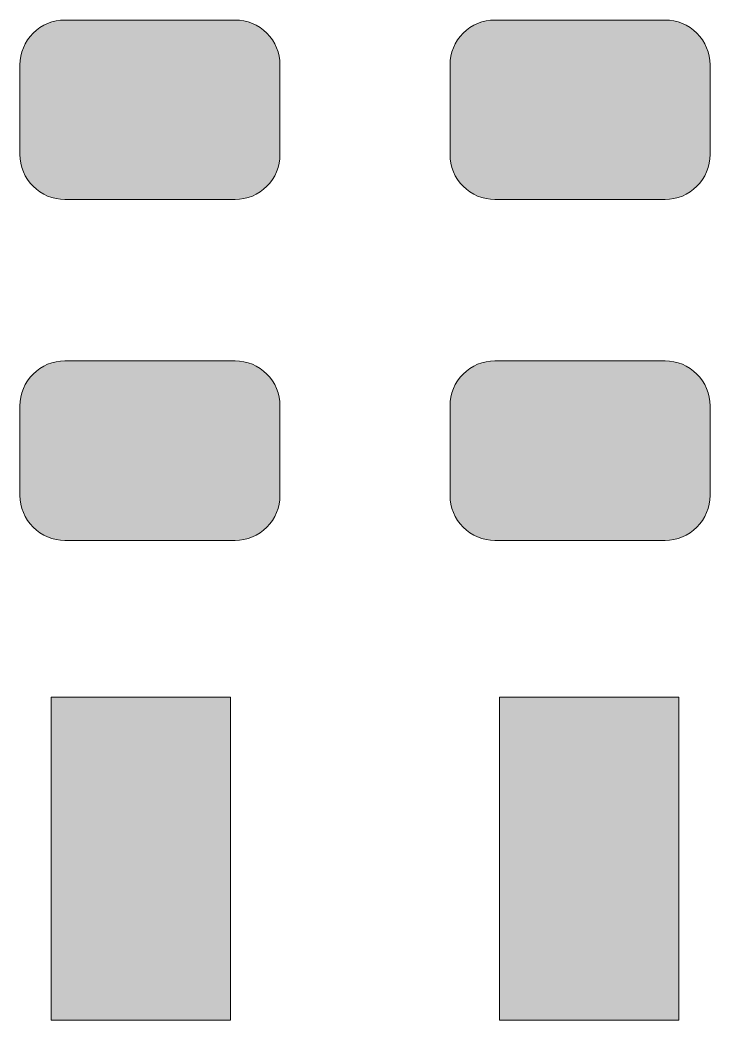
# Model space of a CAD drawing. Header units: millimetres. Extents: x -16.3 to 39.6, y -103.9 to -60.4.
# Drawn here: x 13.27 to 17.12, y -80.17 to -74.6 of the extents above; entities that cross this region are included whole.
import ezdxf

# ---------------------------------------------------------------- set-up
doc = ezdxf.new("R2010")
doc.units = ezdxf.units.MM
doc.header["$MEASUREMENT"] = 0
doc.layers.add('Camada 1', color=7, linetype='Continuous')

msp = doc.modelspace()

# ---------------------------------------------------------------- hatches: boundary and pattern name
at = {"layer": 'Camada 1', "true_color": 0x840000}
h = msp.add_hatch(color=16, dxfattribs=at)
edge = h.paths.add_edge_path()
edge.add_spline(control_points=[(14.4974, -74.6002), (14.4974, -74.6002), (14.5216, -74.6038), (14.5216, -74.6038), (14.5216, -74.6038), (14.5454, -74.6098), (14.5454, -74.6098), (14.5454, -74.6098), (14.5686, -74.618), (14.5686, -74.618), (14.5686, -74.618), (14.5907, -74.6285), (14.5907, -74.6285), (14.5907, -74.6285), (14.6117, -74.6412), (14.6117, -74.6412), (14.6117, -74.6412), (14.6313, -74.6558), (14.6313, -74.6558), (14.6313, -74.6558), (14.6496, -74.6723), (14.6496, -74.6723), (14.6496, -74.6723), (14.6661, -74.6904), (14.6661, -74.6904), (14.6661, -74.6904), (14.6806, -74.7101), (14.6806, -74.7101), (14.6806, -74.7101), (14.6933, -74.7312), (14.6933, -74.7312), (14.6933, -74.7312), (14.7037, -74.7534), (14.7037, -74.7534), (14.7037, -74.7534), (14.7121, -74.7764), (14.7121, -74.7764), (14.7121, -74.7764), (14.7179, -74.8002), (14.7179, -74.8002), (14.7179, -74.8002), (14.7217, -74.8245), (14.7217, -74.8245), (14.7217, -74.8245), (14.7227, -74.849), (14.7227, -74.849), (14.7227, -74.849), (14.7227, -75.349), (14.7227, -75.349), (14.7227, -75.349), (14.7217, -75.3735), (14.7217, -75.3735), (14.7217, -75.3735), (14.7179, -75.3978), (14.7179, -75.3978), (14.7179, -75.3978), (14.7121, -75.4216), (14.7121, -75.4216), (14.7121, -75.4216), (14.7037, -75.4447), (14.7037, -75.4447), (14.7037, -75.4447), (14.6933, -75.4669), (14.6933, -75.4669), (14.6933, -75.4669), (14.6806, -75.4879), (14.6806, -75.4879), (14.6806, -75.4879), (14.6661, -75.5076), (14.6661, -75.5076), (14.6661, -75.5076), (14.6496, -75.5258), (14.6496, -75.5258), (14.6496, -75.5258), (14.6313, -75.5423), (14.6313, -75.5423), (14.6313, -75.5423), (14.6117, -75.5569), (14.6117, -75.5569), (14.6117, -75.5569), (14.5907, -75.5695), (14.5907, -75.5695), (14.5907, -75.5695), (14.5686, -75.58), (14.5686, -75.58), (14.5686, -75.58), (14.5454, -75.5883), (14.5454, -75.5883), (14.5454, -75.5883), (14.5216, -75.5942), (14.5216, -75.5942), (14.5216, -75.5942), (14.4974, -75.5978), (14.4974, -75.5978), (14.4974, -75.5978), (14.4728, -75.599), (14.4728, -75.599), (14.4728, -75.599), (13.5228, -75.599), (13.5228, -75.599), (13.5228, -75.599), (13.4982, -75.5978), (13.4982, -75.5978), (13.4982, -75.5978), (13.4741, -75.5942), (13.4741, -75.5942), (13.4741, -75.5942), (13.4502, -75.5883), (13.4502, -75.5883), (13.4502, -75.5883), (13.4271, -75.58), (13.4271, -75.58), (13.4271, -75.58), (13.405, -75.5695), (13.405, -75.5695), (13.405, -75.5695), (13.3839, -75.5569), (13.3839, -75.5569), (13.3839, -75.5569), (13.3643, -75.5423), (13.3643, -75.5423), (13.3643, -75.5423), (13.3461, -75.5258), (13.3461, -75.5258), (13.3461, -75.5258), (13.3295, -75.5076), (13.3295, -75.5076), (13.3295, -75.5076), (13.3151, -75.4879), (13.3151, -75.4879), (13.3151, -75.4879), (13.3024, -75.4669), (13.3024, -75.4669), (13.3024, -75.4669), (13.292, -75.4447), (13.292, -75.4447), (13.292, -75.4447), (13.2836, -75.4216), (13.2836, -75.4216), (13.2836, -75.4216), (13.2777, -75.3978), (13.2777, -75.3978), (13.2777, -75.3978), (13.2739, -75.3735), (13.2739, -75.3735), (13.2739, -75.3735), (13.2729, -75.349), (13.2729, -75.349), (13.2729, -75.349), (13.2729, -74.849), (13.2729, -74.849), (13.2729, -74.849), (13.2739, -74.8245), (13.2739, -74.8245), (13.2739, -74.8245), (13.2777, -74.8002), (13.2777, -74.8002), (13.2777, -74.8002), (13.2836, -74.7764), (13.2836, -74.7764), (13.2836, -74.7764), (13.292, -74.7534), (13.292, -74.7534), (13.292, -74.7534), (13.3024, -74.7312), (13.3024, -74.7312), (13.3024, -74.7312), (13.3151, -74.7101), (13.3151, -74.7101), (13.3151, -74.7101), (13.3295, -74.6904), (13.3295, -74.6904), (13.3295, -74.6904), (13.3461, -74.6723), (13.3461, -74.6723), (13.3461, -74.6723), (13.3643, -74.6558), (13.3643, -74.6558), (13.3643, -74.6558), (13.3839, -74.6412), (13.3839, -74.6412), (13.3839, -74.6412), (13.405, -74.6285), (13.405, -74.6285), (13.405, -74.6285), (13.4271, -74.618), (13.4271, -74.618), (13.4271, -74.618), (13.4502, -74.6098), (13.4502, -74.6098), (13.4502, -74.6098), (13.4741, -74.6038), (13.4741, -74.6038), (13.4741, -74.6038), (13.4982, -74.6002), (13.4982, -74.6002), (13.4982, -74.6002), (13.5228, -74.599), (13.5228, -74.599), (13.5228, -74.599), (14.4728, -74.599), (14.4728, -74.599), (14.4728, -74.599), (14.4974, -74.6002), (14.4974, -74.6002)], knot_values=[0, 0, 0, 0, 0.014706, 0.014706, 0.014706, 0.029412, 0.029412, 0.029412, 0.044118, 0.044118, 0.044118, 0.058824, 0.058824, 0.058824, 0.073529, 0.073529, 0.073529, 0.088235, 0.088235, 0.088235, 0.102941, 0.102941, 0.102941, 0.117647, 0.117647, 0.117647, 0.132353, 0.132353, 0.132353, 0.147059, 0.147059, 0.147059, 0.161765, 0.161765, 0.161765, 0.176471, 0.176471, 0.176471, 0.191176, 0.191176, 0.191176, 0.205882, 0.205882, 0.205882, 0.220588, 0.220588, 0.220588, 0.235294, 0.235294, 0.235294, 0.25, 0.25, 0.25, 0.264706, 0.264706, 0.264706, 0.279412, 0.279412, 0.279412, 0.294118, 0.294118, 0.294118, 0.308824, 0.308824, 0.308824, 0.323529, 0.323529, 0.323529, 0.338235, 0.338235, 0.338235, 0.352941, 0.352941, 0.352941, 0.367647, 0.367647, 0.367647, 0.382353, 0.382353, 0.382353, 0.397059, 0.397059, 0.397059, 0.411765, 0.411765, 0.411765, 0.426471, 0.426471, 0.426471, 0.441176, 0.441176, 0.441176, 0.455882, 0.455882, 0.455882, 0.470588, 0.470588, 0.470588, 0.485294, 0.485294, 0.485294, 0.5, 0.5, 0.5, 0.514706, 0.514706, 0.514706, 0.529412, 0.529412, 0.529412, 0.544118, 0.544118, 0.544118, 0.558824, 0.558824, 0.558824, 0.573529, 0.573529, 0.573529, 0.588235, 0.588235, 0.588235, 0.602941, 0.602941, 0.602941, 0.617647, 0.617647, 0.617647, 0.632353, 0.632353, 0.632353, 0.647059, 0.647059, 0.647059, 0.661765, 0.661765, 0.661765, 0.676471, 0.676471, 0.676471, 0.691176, 0.691176, 0.691176, 0.705882, 0.705882, 0.705882, 0.720588, 0.720588, 0.720588, 0.735294, 0.735294, 0.735294, 0.75, 0.75, 0.75, 0.764706, 0.764706, 0.764706, 0.779412, 0.779412, 0.779412, 0.794118, 0.794118, 0.794118, 0.808824, 0.808824, 0.808824, 0.823529, 0.823529, 0.823529, 0.838235, 0.838235, 0.838235, 0.852941, 0.852941, 0.852941, 0.867647, 0.867647, 0.867647, 0.882353, 0.882353, 0.882353, 0.897059, 0.897059, 0.897059, 0.911765, 0.911765, 0.911765, 0.926471, 0.926471, 0.926471, 0.941176, 0.941176, 0.941176, 0.955882, 0.955882, 0.955882, 0.970588, 0.970588, 0.970588, 0.985294, 0.985294, 0.985294, 1, 1, 1, 1], degree=3, periodic=1)
h = msp.add_hatch(color=16, dxfattribs=at)
edge = h.paths.add_edge_path()
edge.add_spline(control_points=[(16.8952, -74.6002), (16.8952, -74.6002), (16.9193, -74.6038), (16.9193, -74.6038), (16.9193, -74.6038), (16.9432, -74.6098), (16.9432, -74.6098), (16.9432, -74.6098), (16.9663, -74.618), (16.9663, -74.618), (16.9663, -74.618), (16.9884, -74.6285), (16.9884, -74.6285), (16.9884, -74.6285), (17.0095, -74.6412), (17.0095, -74.6412), (17.0095, -74.6412), (17.0291, -74.6558), (17.0291, -74.6558), (17.0291, -74.6558), (17.0473, -74.6723), (17.0473, -74.6723), (17.0473, -74.6723), (17.0639, -74.6904), (17.0639, -74.6904), (17.0639, -74.6904), (17.0783, -74.7101), (17.0783, -74.7101), (17.0783, -74.7101), (17.091, -74.7312), (17.091, -74.7312), (17.091, -74.7312), (17.1014, -74.7534), (17.1014, -74.7534), (17.1014, -74.7534), (17.1098, -74.7764), (17.1098, -74.7764), (17.1098, -74.7764), (17.1157, -74.8002), (17.1157, -74.8002), (17.1157, -74.8002), (17.1195, -74.8245), (17.1195, -74.8245), (17.1195, -74.8245), (17.1205, -74.849), (17.1205, -74.849), (17.1205, -74.849), (17.1205, -75.349), (17.1205, -75.349), (17.1205, -75.349), (17.1195, -75.3735), (17.1195, -75.3735), (17.1195, -75.3735), (17.1157, -75.3978), (17.1157, -75.3978), (17.1157, -75.3978), (17.1098, -75.4216), (17.1098, -75.4216), (17.1098, -75.4216), (17.1014, -75.4447), (17.1014, -75.4447), (17.1014, -75.4447), (17.091, -75.4669), (17.091, -75.4669), (17.091, -75.4669), (17.0783, -75.4879), (17.0783, -75.4879), (17.0783, -75.4879), (17.0639, -75.5076), (17.0639, -75.5076), (17.0639, -75.5076), (17.0473, -75.5258), (17.0473, -75.5258), (17.0473, -75.5258), (17.0291, -75.5423), (17.0291, -75.5423), (17.0291, -75.5423), (17.0095, -75.5569), (17.0095, -75.5569), (17.0095, -75.5569), (16.9884, -75.5695), (16.9884, -75.5695), (16.9884, -75.5695), (16.9663, -75.58), (16.9663, -75.58), (16.9663, -75.58), (16.9432, -75.5883), (16.9432, -75.5883), (16.9432, -75.5883), (16.9193, -75.5942), (16.9193, -75.5942), (16.9193, -75.5942), (16.8952, -75.5978), (16.8952, -75.5978), (16.8952, -75.5978), (16.8706, -75.599), (16.8706, -75.599), (16.8706, -75.599), (15.9206, -75.599), (15.9206, -75.599), (15.9206, -75.599), (15.896, -75.5978), (15.896, -75.5978), (15.896, -75.5978), (15.8718, -75.5942), (15.8718, -75.5942), (15.8718, -75.5942), (15.848, -75.5883), (15.848, -75.5883), (15.848, -75.5883), (15.8248, -75.58), (15.8248, -75.58), (15.8248, -75.58), (15.8027, -75.5695), (15.8027, -75.5695), (15.8027, -75.5695), (15.7817, -75.5569), (15.7817, -75.5569), (15.7817, -75.5569), (15.7621, -75.5423), (15.7621, -75.5423), (15.7621, -75.5423), (15.7438, -75.5258), (15.7438, -75.5258), (15.7438, -75.5258), (15.7273, -75.5076), (15.7273, -75.5076), (15.7273, -75.5076), (15.7128, -75.4879), (15.7128, -75.4879), (15.7128, -75.4879), (15.7001, -75.4669), (15.7001, -75.4669), (15.7001, -75.4669), (15.6897, -75.4447), (15.6897, -75.4447), (15.6897, -75.4447), (15.6813, -75.4216), (15.6813, -75.4216), (15.6813, -75.4216), (15.6755, -75.3978), (15.6755, -75.3978), (15.6755, -75.3978), (15.6717, -75.3735), (15.6717, -75.3735), (15.6717, -75.3735), (15.6707, -75.349), (15.6707, -75.349), (15.6707, -75.349), (15.6707, -74.849), (15.6707, -74.849), (15.6707, -74.849), (15.6717, -74.8245), (15.6717, -74.8245), (15.6717, -74.8245), (15.6755, -74.8002), (15.6755, -74.8002), (15.6755, -74.8002), (15.6813, -74.7764), (15.6813, -74.7764), (15.6813, -74.7764), (15.6897, -74.7534), (15.6897, -74.7534), (15.6897, -74.7534), (15.7001, -74.7312), (15.7001, -74.7312), (15.7001, -74.7312), (15.7128, -74.7101), (15.7128, -74.7101), (15.7128, -74.7101), (15.7273, -74.6904), (15.7273, -74.6904), (15.7273, -74.6904), (15.7438, -74.6723), (15.7438, -74.6723), (15.7438, -74.6723), (15.7621, -74.6558), (15.7621, -74.6558), (15.7621, -74.6558), (15.7817, -74.6412), (15.7817, -74.6412), (15.7817, -74.6412), (15.8027, -74.6285), (15.8027, -74.6285), (15.8027, -74.6285), (15.8248, -74.618), (15.8248, -74.618), (15.8248, -74.618), (15.848, -74.6098), (15.848, -74.6098), (15.848, -74.6098), (15.8718, -74.6038), (15.8718, -74.6038), (15.8718, -74.6038), (15.896, -74.6002), (15.896, -74.6002), (15.896, -74.6002), (15.9206, -74.599), (15.9206, -74.599), (15.9206, -74.599), (16.8706, -74.599), (16.8706, -74.599), (16.8706, -74.599), (16.8952, -74.6002), (16.8952, -74.6002)], knot_values=[0, 0, 0, 0, 0.014706, 0.014706, 0.014706, 0.029412, 0.029412, 0.029412, 0.044118, 0.044118, 0.044118, 0.058824, 0.058824, 0.058824, 0.073529, 0.073529, 0.073529, 0.088235, 0.088235, 0.088235, 0.102941, 0.102941, 0.102941, 0.117647, 0.117647, 0.117647, 0.132353, 0.132353, 0.132353, 0.147059, 0.147059, 0.147059, 0.161765, 0.161765, 0.161765, 0.176471, 0.176471, 0.176471, 0.191176, 0.191176, 0.191176, 0.205882, 0.205882, 0.205882, 0.220588, 0.220588, 0.220588, 0.235294, 0.235294, 0.235294, 0.25, 0.25, 0.25, 0.264706, 0.264706, 0.264706, 0.279412, 0.279412, 0.279412, 0.294118, 0.294118, 0.294118, 0.308824, 0.308824, 0.308824, 0.323529, 0.323529, 0.323529, 0.338235, 0.338235, 0.338235, 0.352941, 0.352941, 0.352941, 0.367647, 0.367647, 0.367647, 0.382353, 0.382353, 0.382353, 0.397059, 0.397059, 0.397059, 0.411765, 0.411765, 0.411765, 0.426471, 0.426471, 0.426471, 0.441176, 0.441176, 0.441176, 0.455882, 0.455882, 0.455882, 0.470588, 0.470588, 0.470588, 0.485294, 0.485294, 0.485294, 0.5, 0.5, 0.5, 0.514706, 0.514706, 0.514706, 0.529412, 0.529412, 0.529412, 0.544118, 0.544118, 0.544118, 0.558824, 0.558824, 0.558824, 0.573529, 0.573529, 0.573529, 0.588235, 0.588235, 0.588235, 0.602941, 0.602941, 0.602941, 0.617647, 0.617647, 0.617647, 0.632353, 0.632353, 0.632353, 0.647059, 0.647059, 0.647059, 0.661765, 0.661765, 0.661765, 0.676471, 0.676471, 0.676471, 0.691176, 0.691176, 0.691176, 0.705882, 0.705882, 0.705882, 0.720588, 0.720588, 0.720588, 0.735294, 0.735294, 0.735294, 0.75, 0.75, 0.75, 0.764706, 0.764706, 0.764706, 0.779412, 0.779412, 0.779412, 0.794118, 0.794118, 0.794118, 0.808824, 0.808824, 0.808824, 0.823529, 0.823529, 0.823529, 0.838235, 0.838235, 0.838235, 0.852941, 0.852941, 0.852941, 0.867647, 0.867647, 0.867647, 0.882353, 0.882353, 0.882353, 0.897059, 0.897059, 0.897059, 0.911765, 0.911765, 0.911765, 0.926471, 0.926471, 0.926471, 0.941176, 0.941176, 0.941176, 0.955882, 0.955882, 0.955882, 0.970588, 0.970588, 0.970588, 0.985294, 0.985294, 0.985294, 1, 1, 1, 1], degree=3, periodic=1)
h = msp.add_hatch(color=16, dxfattribs=at)
edge = h.paths.add_edge_path()
edge.add_spline(control_points=[(14.4974, -76.5002), (14.4974, -76.5002), (14.5216, -76.5038), (14.5216, -76.5038), (14.5216, -76.5038), (14.5454, -76.5098), (14.5454, -76.5098), (14.5454, -76.5098), (14.5686, -76.518), (14.5686, -76.518), (14.5686, -76.518), (14.5907, -76.5285), (14.5907, -76.5285), (14.5907, -76.5285), (14.6117, -76.5412), (14.6117, -76.5412), (14.6117, -76.5412), (14.6313, -76.5558), (14.6313, -76.5558), (14.6313, -76.5558), (14.6496, -76.5722), (14.6496, -76.5722), (14.6496, -76.5722), (14.6661, -76.5904), (14.6661, -76.5904), (14.6661, -76.5904), (14.6806, -76.6101), (14.6806, -76.6101), (14.6806, -76.6101), (14.6933, -76.6312), (14.6933, -76.6312), (14.6933, -76.6312), (14.7037, -76.6534), (14.7037, -76.6534), (14.7037, -76.6534), (14.7121, -76.6764), (14.7121, -76.6764), (14.7121, -76.6764), (14.7179, -76.7002), (14.7179, -76.7002), (14.7179, -76.7002), (14.7217, -76.7245), (14.7217, -76.7245), (14.7217, -76.7245), (14.7227, -76.749), (14.7227, -76.749), (14.7227, -76.749), (14.7227, -77.249), (14.7227, -77.249), (14.7227, -77.249), (14.7217, -77.2735), (14.7217, -77.2735), (14.7217, -77.2735), (14.7179, -77.2978), (14.7179, -77.2978), (14.7179, -77.2978), (14.7121, -77.3216), (14.7121, -77.3216), (14.7121, -77.3216), (14.7037, -77.3447), (14.7037, -77.3447), (14.7037, -77.3447), (14.6933, -77.3669), (14.6933, -77.3669), (14.6933, -77.3669), (14.6806, -77.3879), (14.6806, -77.3879), (14.6806, -77.3879), (14.6661, -77.4076), (14.6661, -77.4076), (14.6661, -77.4076), (14.6496, -77.4258), (14.6496, -77.4258), (14.6496, -77.4258), (14.6313, -77.4423), (14.6313, -77.4423), (14.6313, -77.4423), (14.6117, -77.4569), (14.6117, -77.4569), (14.6117, -77.4569), (14.5907, -77.4695), (14.5907, -77.4695), (14.5907, -77.4695), (14.5686, -77.48), (14.5686, -77.48), (14.5686, -77.48), (14.5454, -77.4882), (14.5454, -77.4882), (14.5454, -77.4882), (14.5216, -77.4942), (14.5216, -77.4942), (14.5216, -77.4942), (14.4974, -77.4978), (14.4974, -77.4978), (14.4974, -77.4978), (14.4728, -77.499), (14.4728, -77.499), (14.4728, -77.499), (13.5228, -77.499), (13.5228, -77.499), (13.5228, -77.499), (13.4982, -77.4978), (13.4982, -77.4978), (13.4982, -77.4978), (13.4741, -77.4942), (13.4741, -77.4942), (13.4741, -77.4942), (13.4502, -77.4882), (13.4502, -77.4882), (13.4502, -77.4882), (13.4271, -77.48), (13.4271, -77.48), (13.4271, -77.48), (13.405, -77.4695), (13.405, -77.4695), (13.405, -77.4695), (13.3839, -77.4569), (13.3839, -77.4569), (13.3839, -77.4569), (13.3643, -77.4423), (13.3643, -77.4423), (13.3643, -77.4423), (13.3461, -77.4258), (13.3461, -77.4258), (13.3461, -77.4258), (13.3295, -77.4076), (13.3295, -77.4076), (13.3295, -77.4076), (13.3151, -77.3879), (13.3151, -77.3879), (13.3151, -77.3879), (13.3024, -77.3669), (13.3024, -77.3669), (13.3024, -77.3669), (13.292, -77.3447), (13.292, -77.3447), (13.292, -77.3447), (13.2836, -77.3216), (13.2836, -77.3216), (13.2836, -77.3216), (13.2777, -77.2978), (13.2777, -77.2978), (13.2777, -77.2978), (13.2739, -77.2735), (13.2739, -77.2735), (13.2739, -77.2735), (13.2729, -77.249), (13.2729, -77.249), (13.2729, -77.249), (13.2729, -76.749), (13.2729, -76.749), (13.2729, -76.749), (13.2739, -76.7245), (13.2739, -76.7245), (13.2739, -76.7245), (13.2777, -76.7002), (13.2777, -76.7002), (13.2777, -76.7002), (13.2836, -76.6764), (13.2836, -76.6764), (13.2836, -76.6764), (13.292, -76.6534), (13.292, -76.6534), (13.292, -76.6534), (13.3024, -76.6312), (13.3024, -76.6312), (13.3024, -76.6312), (13.3151, -76.6101), (13.3151, -76.6101), (13.3151, -76.6101), (13.3295, -76.5904), (13.3295, -76.5904), (13.3295, -76.5904), (13.3461, -76.5722), (13.3461, -76.5722), (13.3461, -76.5722), (13.3643, -76.5558), (13.3643, -76.5558), (13.3643, -76.5558), (13.3839, -76.5412), (13.3839, -76.5412), (13.3839, -76.5412), (13.405, -76.5285), (13.405, -76.5285), (13.405, -76.5285), (13.4271, -76.518), (13.4271, -76.518), (13.4271, -76.518), (13.4502, -76.5098), (13.4502, -76.5098), (13.4502, -76.5098), (13.4741, -76.5038), (13.4741, -76.5038), (13.4741, -76.5038), (13.4982, -76.5002), (13.4982, -76.5002), (13.4982, -76.5002), (13.5228, -76.499), (13.5228, -76.499), (13.5228, -76.499), (14.4728, -76.499), (14.4728, -76.499), (14.4728, -76.499), (14.4974, -76.5002), (14.4974, -76.5002)], knot_values=[0, 0, 0, 0, 0.014706, 0.014706, 0.014706, 0.029412, 0.029412, 0.029412, 0.044118, 0.044118, 0.044118, 0.058824, 0.058824, 0.058824, 0.073529, 0.073529, 0.073529, 0.088235, 0.088235, 0.088235, 0.102941, 0.102941, 0.102941, 0.117647, 0.117647, 0.117647, 0.132353, 0.132353, 0.132353, 0.147059, 0.147059, 0.147059, 0.161765, 0.161765, 0.161765, 0.176471, 0.176471, 0.176471, 0.191176, 0.191176, 0.191176, 0.205882, 0.205882, 0.205882, 0.220588, 0.220588, 0.220588, 0.235294, 0.235294, 0.235294, 0.25, 0.25, 0.25, 0.264706, 0.264706, 0.264706, 0.279412, 0.279412, 0.279412, 0.294118, 0.294118, 0.294118, 0.308824, 0.308824, 0.308824, 0.323529, 0.323529, 0.323529, 0.338235, 0.338235, 0.338235, 0.352941, 0.352941, 0.352941, 0.367647, 0.367647, 0.367647, 0.382353, 0.382353, 0.382353, 0.397059, 0.397059, 0.397059, 0.411765, 0.411765, 0.411765, 0.426471, 0.426471, 0.426471, 0.441176, 0.441176, 0.441176, 0.455882, 0.455882, 0.455882, 0.470588, 0.470588, 0.470588, 0.485294, 0.485294, 0.485294, 0.5, 0.5, 0.5, 0.514706, 0.514706, 0.514706, 0.529412, 0.529412, 0.529412, 0.544118, 0.544118, 0.544118, 0.558824, 0.558824, 0.558824, 0.573529, 0.573529, 0.573529, 0.588235, 0.588235, 0.588235, 0.602941, 0.602941, 0.602941, 0.617647, 0.617647, 0.617647, 0.632353, 0.632353, 0.632353, 0.647059, 0.647059, 0.647059, 0.661765, 0.661765, 0.661765, 0.676471, 0.676471, 0.676471, 0.691176, 0.691176, 0.691176, 0.705882, 0.705882, 0.705882, 0.720588, 0.720588, 0.720588, 0.735294, 0.735294, 0.735294, 0.75, 0.75, 0.75, 0.764706, 0.764706, 0.764706, 0.779412, 0.779412, 0.779412, 0.794118, 0.794118, 0.794118, 0.808824, 0.808824, 0.808824, 0.823529, 0.823529, 0.823529, 0.838235, 0.838235, 0.838235, 0.852941, 0.852941, 0.852941, 0.867647, 0.867647, 0.867647, 0.882353, 0.882353, 0.882353, 0.897059, 0.897059, 0.897059, 0.911765, 0.911765, 0.911765, 0.926471, 0.926471, 0.926471, 0.941176, 0.941176, 0.941176, 0.955882, 0.955882, 0.955882, 0.970588, 0.970588, 0.970588, 0.985294, 0.985294, 0.985294, 1, 1, 1, 1], degree=3, periodic=1)
h = msp.add_hatch(color=16, dxfattribs=at)
edge = h.paths.add_edge_path()
edge.add_spline(control_points=[(16.8952, -76.5002), (16.8952, -76.5002), (16.9193, -76.5038), (16.9193, -76.5038), (16.9193, -76.5038), (16.9432, -76.5098), (16.9432, -76.5098), (16.9432, -76.5098), (16.9663, -76.518), (16.9663, -76.518), (16.9663, -76.518), (16.9884, -76.5285), (16.9884, -76.5285), (16.9884, -76.5285), (17.0095, -76.5412), (17.0095, -76.5412), (17.0095, -76.5412), (17.0291, -76.5558), (17.0291, -76.5558), (17.0291, -76.5558), (17.0473, -76.5722), (17.0473, -76.5722), (17.0473, -76.5722), (17.0639, -76.5904), (17.0639, -76.5904), (17.0639, -76.5904), (17.0783, -76.6101), (17.0783, -76.6101), (17.0783, -76.6101), (17.091, -76.6312), (17.091, -76.6312), (17.091, -76.6312), (17.1014, -76.6534), (17.1014, -76.6534), (17.1014, -76.6534), (17.1098, -76.6764), (17.1098, -76.6764), (17.1098, -76.6764), (17.1157, -76.7002), (17.1157, -76.7002), (17.1157, -76.7002), (17.1195, -76.7245), (17.1195, -76.7245), (17.1195, -76.7245), (17.1205, -76.749), (17.1205, -76.749), (17.1205, -76.749), (17.1205, -77.249), (17.1205, -77.249), (17.1205, -77.249), (17.1195, -77.2735), (17.1195, -77.2735), (17.1195, -77.2735), (17.1157, -77.2978), (17.1157, -77.2978), (17.1157, -77.2978), (17.1098, -77.3216), (17.1098, -77.3216), (17.1098, -77.3216), (17.1014, -77.3447), (17.1014, -77.3447), (17.1014, -77.3447), (17.091, -77.3669), (17.091, -77.3669), (17.091, -77.3669), (17.0783, -77.3879), (17.0783, -77.3879), (17.0783, -77.3879), (17.0639, -77.4076), (17.0639, -77.4076), (17.0639, -77.4076), (17.0473, -77.4258), (17.0473, -77.4258), (17.0473, -77.4258), (17.0291, -77.4423), (17.0291, -77.4423), (17.0291, -77.4423), (17.0095, -77.4569), (17.0095, -77.4569), (17.0095, -77.4569), (16.9884, -77.4695), (16.9884, -77.4695), (16.9884, -77.4695), (16.9663, -77.48), (16.9663, -77.48), (16.9663, -77.48), (16.9432, -77.4882), (16.9432, -77.4882), (16.9432, -77.4882), (16.9193, -77.4942), (16.9193, -77.4942), (16.9193, -77.4942), (16.8952, -77.4978), (16.8952, -77.4978), (16.8952, -77.4978), (16.8706, -77.499), (16.8706, -77.499), (16.8706, -77.499), (15.9206, -77.499), (15.9206, -77.499), (15.9206, -77.499), (15.896, -77.4978), (15.896, -77.4978), (15.896, -77.4978), (15.8718, -77.4942), (15.8718, -77.4942), (15.8718, -77.4942), (15.848, -77.4882), (15.848, -77.4882), (15.848, -77.4882), (15.8248, -77.48), (15.8248, -77.48), (15.8248, -77.48), (15.8027, -77.4695), (15.8027, -77.4695), (15.8027, -77.4695), (15.7817, -77.4569), (15.7817, -77.4569), (15.7817, -77.4569), (15.7621, -77.4423), (15.7621, -77.4423), (15.7621, -77.4423), (15.7438, -77.4258), (15.7438, -77.4258), (15.7438, -77.4258), (15.7273, -77.4076), (15.7273, -77.4076), (15.7273, -77.4076), (15.7128, -77.3879), (15.7128, -77.3879), (15.7128, -77.3879), (15.7001, -77.3669), (15.7001, -77.3669), (15.7001, -77.3669), (15.6897, -77.3447), (15.6897, -77.3447), (15.6897, -77.3447), (15.6813, -77.3216), (15.6813, -77.3216), (15.6813, -77.3216), (15.6755, -77.2978), (15.6755, -77.2978), (15.6755, -77.2978), (15.6717, -77.2735), (15.6717, -77.2735), (15.6717, -77.2735), (15.6707, -77.249), (15.6707, -77.249), (15.6707, -77.249), (15.6707, -76.749), (15.6707, -76.749), (15.6707, -76.749), (15.6717, -76.7245), (15.6717, -76.7245), (15.6717, -76.7245), (15.6755, -76.7002), (15.6755, -76.7002), (15.6755, -76.7002), (15.6813, -76.6764), (15.6813, -76.6764), (15.6813, -76.6764), (15.6897, -76.6534), (15.6897, -76.6534), (15.6897, -76.6534), (15.7001, -76.6312), (15.7001, -76.6312), (15.7001, -76.6312), (15.7128, -76.6101), (15.7128, -76.6101), (15.7128, -76.6101), (15.7273, -76.5904), (15.7273, -76.5904), (15.7273, -76.5904), (15.7438, -76.5722), (15.7438, -76.5722), (15.7438, -76.5722), (15.7621, -76.5558), (15.7621, -76.5558), (15.7621, -76.5558), (15.7817, -76.5412), (15.7817, -76.5412), (15.7817, -76.5412), (15.8027, -76.5285), (15.8027, -76.5285), (15.8027, -76.5285), (15.8248, -76.518), (15.8248, -76.518), (15.8248, -76.518), (15.848, -76.5098), (15.848, -76.5098), (15.848, -76.5098), (15.8718, -76.5038), (15.8718, -76.5038), (15.8718, -76.5038), (15.896, -76.5002), (15.896, -76.5002), (15.896, -76.5002), (15.9206, -76.499), (15.9206, -76.499), (15.9206, -76.499), (16.8706, -76.499), (16.8706, -76.499), (16.8706, -76.499), (16.8952, -76.5002), (16.8952, -76.5002)], knot_values=[0, 0, 0, 0, 0.014706, 0.014706, 0.014706, 0.029412, 0.029412, 0.029412, 0.044118, 0.044118, 0.044118, 0.058824, 0.058824, 0.058824, 0.073529, 0.073529, 0.073529, 0.088235, 0.088235, 0.088235, 0.102941, 0.102941, 0.102941, 0.117647, 0.117647, 0.117647, 0.132353, 0.132353, 0.132353, 0.147059, 0.147059, 0.147059, 0.161765, 0.161765, 0.161765, 0.176471, 0.176471, 0.176471, 0.191176, 0.191176, 0.191176, 0.205882, 0.205882, 0.205882, 0.220588, 0.220588, 0.220588, 0.235294, 0.235294, 0.235294, 0.25, 0.25, 0.25, 0.264706, 0.264706, 0.264706, 0.279412, 0.279412, 0.279412, 0.294118, 0.294118, 0.294118, 0.308824, 0.308824, 0.308824, 0.323529, 0.323529, 0.323529, 0.338235, 0.338235, 0.338235, 0.352941, 0.352941, 0.352941, 0.367647, 0.367647, 0.367647, 0.382353, 0.382353, 0.382353, 0.397059, 0.397059, 0.397059, 0.411765, 0.411765, 0.411765, 0.426471, 0.426471, 0.426471, 0.441176, 0.441176, 0.441176, 0.455882, 0.455882, 0.455882, 0.470588, 0.470588, 0.470588, 0.485294, 0.485294, 0.485294, 0.5, 0.5, 0.5, 0.514706, 0.514706, 0.514706, 0.529412, 0.529412, 0.529412, 0.544118, 0.544118, 0.544118, 0.558824, 0.558824, 0.558824, 0.573529, 0.573529, 0.573529, 0.588235, 0.588235, 0.588235, 0.602941, 0.602941, 0.602941, 0.617647, 0.617647, 0.617647, 0.632353, 0.632353, 0.632353, 0.647059, 0.647059, 0.647059, 0.661765, 0.661765, 0.661765, 0.676471, 0.676471, 0.676471, 0.691176, 0.691176, 0.691176, 0.705882, 0.705882, 0.705882, 0.720588, 0.720588, 0.720588, 0.735294, 0.735294, 0.735294, 0.75, 0.75, 0.75, 0.764706, 0.764706, 0.764706, 0.779412, 0.779412, 0.779412, 0.794118, 0.794118, 0.794118, 0.808824, 0.808824, 0.808824, 0.823529, 0.823529, 0.823529, 0.838235, 0.838235, 0.838235, 0.852941, 0.852941, 0.852941, 0.867647, 0.867647, 0.867647, 0.882353, 0.882353, 0.882353, 0.897059, 0.897059, 0.897059, 0.911765, 0.911765, 0.911765, 0.926471, 0.926471, 0.926471, 0.941176, 0.941176, 0.941176, 0.955882, 0.955882, 0.955882, 0.970588, 0.970588, 0.970588, 0.985294, 0.985294, 0.985294, 1, 1, 1, 1], degree=3, periodic=1)
h = msp.add_hatch(color=16, dxfattribs=at)
edge = h.paths.add_edge_path()
edge.add_spline(control_points=[(14.4466, -78.3723), (14.4466, -78.3723), (14.4466, -80.1723), (14.4466, -80.1723), (14.4466, -80.1723), (13.4466, -80.1723), (13.4466, -80.1723), (13.4466, -80.1723), (13.4466, -78.3723), (13.4466, -78.3723), (13.4466, -78.3723), (14.4466, -78.3723), (14.4466, -78.3723)], knot_values=[0, 0, 0, 0, 0.25, 0.25, 0.25, 0.5, 0.5, 0.5, 0.75, 0.75, 0.75, 1, 1, 1, 1], degree=3, periodic=1)
h = msp.add_hatch(color=16, dxfattribs=at)
edge = h.paths.add_edge_path()
edge.add_spline(control_points=[(16.9468, -78.3723), (16.9468, -78.3723), (16.9468, -80.1723), (16.9468, -80.1723), (16.9468, -80.1723), (15.9468, -80.1723), (15.9468, -80.1723), (15.9468, -80.1723), (15.9468, -78.3723), (15.9468, -78.3723), (15.9468, -78.3723), (16.9468, -78.3723), (16.9468, -78.3723)], knot_values=[0, 0, 0, 0, 0.25, 0.25, 0.25, 0.5, 0.5, 0.5, 0.75, 0.75, 0.75, 1, 1, 1, 1], degree=3, periodic=1)

# ---------------------------------------------------------------- linework, layer by layer
at = {"layer": 'Camada 1', "color": 16, "lineweight": 0}
for points, knots in [([(14.4974, -74.6002), (14.4974, -74.6002), (14.5216, -74.6038), (14.5216, -74.6038), (14.5216, -74.6038), (14.5454, -74.6098), (14.5454, -74.6098), (14.5454, -74.6098), (14.5686, -74.618), (14.5686, -74.618), (14.5686, -74.618), (14.5907, -74.6285), (14.5907, -74.6285), (14.5907, -74.6285), (14.6117, -74.6412), (14.6117, -74.6412), (14.6117, -74.6412), (14.6313, -74.6558), (14.6313, -74.6558), (14.6313, -74.6558), (14.6496, -74.6723), (14.6496, -74.6723), (14.6496, -74.6723), (14.6661, -74.6904), (14.6661, -74.6904), (14.6661, -74.6904), (14.6806, -74.7101), (14.6806, -74.7101), (14.6806, -74.7101), (14.6933, -74.7312), (14.6933, -74.7312), (14.6933, -74.7312), (14.7037, -74.7534), (14.7037, -74.7534), (14.7037, -74.7534), (14.7121, -74.7764), (14.7121, -74.7764), (14.7121, -74.7764), (14.7179, -74.8002), (14.7179, -74.8002), (14.7179, -74.8002), (14.7217, -74.8245), (14.7217, -74.8245), (14.7217, -74.8245), (14.7227, -74.849), (14.7227, -74.849), (14.7227, -74.849), (14.7227, -75.349), (14.7227, -75.349), (14.7227, -75.349), (14.7217, -75.3735), (14.7217, -75.3735), (14.7217, -75.3735), (14.7179, -75.3978), (14.7179, -75.3978), (14.7179, -75.3978), (14.7121, -75.4216), (14.7121, -75.4216), (14.7121, -75.4216), (14.7037, -75.4447), (14.7037, -75.4447), (14.7037, -75.4447), (14.6933, -75.4669), (14.6933, -75.4669), (14.6933, -75.4669), (14.6806, -75.4879), (14.6806, -75.4879), (14.6806, -75.4879), (14.6661, -75.5076), (14.6661, -75.5076), (14.6661, -75.5076), (14.6496, -75.5258), (14.6496, -75.5258), (14.6496, -75.5258), (14.6313, -75.5423), (14.6313, -75.5423), (14.6313, -75.5423), (14.6117, -75.5569), (14.6117, -75.5569), (14.6117, -75.5569), (14.5907, -75.5695), (14.5907, -75.5695), (14.5907, -75.5695), (14.5686, -75.58), (14.5686, -75.58), (14.5686, -75.58), (14.5454, -75.5883), (14.5454, -75.5883), (14.5454, -75.5883), (14.5216, -75.5942), (14.5216, -75.5942), (14.5216, -75.5942), (14.4974, -75.5978), (14.4974, -75.5978), (14.4974, -75.5978), (14.4728, -75.599), (14.4728, -75.599), (14.4728, -75.599), (13.5228, -75.599), (13.5228, -75.599), (13.5228, -75.599), (13.4982, -75.5978), (13.4982, -75.5978), (13.4982, -75.5978), (13.4741, -75.5942), (13.4741, -75.5942), (13.4741, -75.5942), (13.4502, -75.5883), (13.4502, -75.5883), (13.4502, -75.5883), (13.4271, -75.58), (13.4271, -75.58), (13.4271, -75.58), (13.405, -75.5695), (13.405, -75.5695), (13.405, -75.5695), (13.3839, -75.5569), (13.3839, -75.5569), (13.3839, -75.5569), (13.3643, -75.5423), (13.3643, -75.5423), (13.3643, -75.5423), (13.3461, -75.5258), (13.3461, -75.5258), (13.3461, -75.5258), (13.3295, -75.5076), (13.3295, -75.5076), (13.3295, -75.5076), (13.3151, -75.4879), (13.3151, -75.4879), (13.3151, -75.4879), (13.3024, -75.4669), (13.3024, -75.4669), (13.3024, -75.4669), (13.292, -75.4447), (13.292, -75.4447), (13.292, -75.4447), (13.2836, -75.4216), (13.2836, -75.4216), (13.2836, -75.4216), (13.2777, -75.3978), (13.2777, -75.3978), (13.2777, -75.3978), (13.2739, -75.3735), (13.2739, -75.3735), (13.2739, -75.3735), (13.2729, -75.349), (13.2729, -75.349), (13.2729, -75.349), (13.2729, -74.849), (13.2729, -74.849), (13.2729, -74.849), (13.2739, -74.8245), (13.2739, -74.8245), (13.2739, -74.8245), (13.2777, -74.8002), (13.2777, -74.8002), (13.2777, -74.8002), (13.2836, -74.7764), (13.2836, -74.7764), (13.2836, -74.7764), (13.292, -74.7534), (13.292, -74.7534), (13.292, -74.7534), (13.3024, -74.7312), (13.3024, -74.7312), (13.3024, -74.7312), (13.3151, -74.7101), (13.3151, -74.7101), (13.3151, -74.7101), (13.3295, -74.6904), (13.3295, -74.6904), (13.3295, -74.6904), (13.3461, -74.6723), (13.3461, -74.6723), (13.3461, -74.6723), (13.3643, -74.6558), (13.3643, -74.6558), (13.3643, -74.6558), (13.3839, -74.6412), (13.3839, -74.6412), (13.3839, -74.6412), (13.405, -74.6285), (13.405, -74.6285), (13.405, -74.6285), (13.4271, -74.618), (13.4271, -74.618), (13.4271, -74.618), (13.4502, -74.6098), (13.4502, -74.6098), (13.4502, -74.6098), (13.4741, -74.6038), (13.4741, -74.6038), (13.4741, -74.6038), (13.4982, -74.6002), (13.4982, -74.6002), (13.4982, -74.6002), (13.5228, -74.599), (13.5228, -74.599), (13.5228, -74.599), (14.4728, -74.599), (14.4728, -74.599), (14.4728, -74.599), (14.4974, -74.6002), (14.4974, -74.6002)], [0, 0, 0, 0, 0.014706, 0.014706, 0.014706, 0.029412, 0.029412, 0.029412, 0.044118, 0.044118, 0.044118, 0.058824, 0.058824, 0.058824, 0.073529, 0.073529, 0.073529, 0.088235, 0.088235, 0.088235, 0.102941, 0.102941, 0.102941, 0.117647, 0.117647, 0.117647, 0.132353, 0.132353, 0.132353, 0.147059, 0.147059, 0.147059, 0.161765, 0.161765, 0.161765, 0.176471, 0.176471, 0.176471, 0.191176, 0.191176, 0.191176, 0.205882, 0.205882, 0.205882, 0.220588, 0.220588, 0.220588, 0.235294, 0.235294, 0.235294, 0.25, 0.25, 0.25, 0.264706, 0.264706, 0.264706, 0.279412, 0.279412, 0.279412, 0.294118, 0.294118, 0.294118, 0.308824, 0.308824, 0.308824, 0.323529, 0.323529, 0.323529, 0.338235, 0.338235, 0.338235, 0.352941, 0.352941, 0.352941, 0.367647, 0.367647, 0.367647, 0.382353, 0.382353, 0.382353, 0.397059, 0.397059, 0.397059, 0.411765, 0.411765, 0.411765, 0.426471, 0.426471, 0.426471, 0.441176, 0.441176, 0.441176, 0.455882, 0.455882, 0.455882, 0.470588, 0.470588, 0.470588, 0.485294, 0.485294, 0.485294, 0.5, 0.5, 0.5, 0.514706, 0.514706, 0.514706, 0.529412, 0.529412, 0.529412, 0.544118, 0.544118, 0.544118, 0.558824, 0.558824, 0.558824, 0.573529, 0.573529, 0.573529, 0.588235, 0.588235, 0.588235, 0.602941, 0.602941, 0.602941, 0.617647, 0.617647, 0.617647, 0.632353, 0.632353, 0.632353, 0.647059, 0.647059, 0.647059, 0.661765, 0.661765, 0.661765, 0.676471, 0.676471, 0.676471, 0.691176, 0.691176, 0.691176, 0.705882, 0.705882, 0.705882, 0.720588, 0.720588, 0.720588, 0.735294, 0.735294, 0.735294, 0.75, 0.75, 0.75, 0.764706, 0.764706, 0.764706, 0.779412, 0.779412, 0.779412, 0.794118, 0.794118, 0.794118, 0.808824, 0.808824, 0.808824, 0.823529, 0.823529, 0.823529, 0.838235, 0.838235, 0.838235, 0.852941, 0.852941, 0.852941, 0.867647, 0.867647, 0.867647, 0.882353, 0.882353, 0.882353, 0.897059, 0.897059, 0.897059, 0.911765, 0.911765, 0.911765, 0.926471, 0.926471, 0.926471, 0.941176, 0.941176, 0.941176, 0.955882, 0.955882, 0.955882, 0.970588, 0.970588, 0.970588, 0.985294, 0.985294, 0.985294, 1, 1, 1, 1]), ([(16.8952, -74.6002), (16.8952, -74.6002), (16.9193, -74.6038), (16.9193, -74.6038), (16.9193, -74.6038), (16.9432, -74.6098), (16.9432, -74.6098), (16.9432, -74.6098), (16.9663, -74.618), (16.9663, -74.618), (16.9663, -74.618), (16.9884, -74.6285), (16.9884, -74.6285), (16.9884, -74.6285), (17.0095, -74.6412), (17.0095, -74.6412), (17.0095, -74.6412), (17.0291, -74.6558), (17.0291, -74.6558), (17.0291, -74.6558), (17.0473, -74.6723), (17.0473, -74.6723), (17.0473, -74.6723), (17.0639, -74.6904), (17.0639, -74.6904), (17.0639, -74.6904), (17.0783, -74.7101), (17.0783, -74.7101), (17.0783, -74.7101), (17.091, -74.7312), (17.091, -74.7312), (17.091, -74.7312), (17.1014, -74.7534), (17.1014, -74.7534), (17.1014, -74.7534), (17.1098, -74.7764), (17.1098, -74.7764), (17.1098, -74.7764), (17.1157, -74.8002), (17.1157, -74.8002), (17.1157, -74.8002), (17.1195, -74.8245), (17.1195, -74.8245), (17.1195, -74.8245), (17.1205, -74.849), (17.1205, -74.849), (17.1205, -74.849), (17.1205, -75.349), (17.1205, -75.349), (17.1205, -75.349), (17.1195, -75.3735), (17.1195, -75.3735), (17.1195, -75.3735), (17.1157, -75.3978), (17.1157, -75.3978), (17.1157, -75.3978), (17.1098, -75.4216), (17.1098, -75.4216), (17.1098, -75.4216), (17.1014, -75.4447), (17.1014, -75.4447), (17.1014, -75.4447), (17.091, -75.4669), (17.091, -75.4669), (17.091, -75.4669), (17.0783, -75.4879), (17.0783, -75.4879), (17.0783, -75.4879), (17.0639, -75.5076), (17.0639, -75.5076), (17.0639, -75.5076), (17.0473, -75.5258), (17.0473, -75.5258), (17.0473, -75.5258), (17.0291, -75.5423), (17.0291, -75.5423), (17.0291, -75.5423), (17.0095, -75.5569), (17.0095, -75.5569), (17.0095, -75.5569), (16.9884, -75.5695), (16.9884, -75.5695), (16.9884, -75.5695), (16.9663, -75.58), (16.9663, -75.58), (16.9663, -75.58), (16.9432, -75.5883), (16.9432, -75.5883), (16.9432, -75.5883), (16.9193, -75.5942), (16.9193, -75.5942), (16.9193, -75.5942), (16.8952, -75.5978), (16.8952, -75.5978), (16.8952, -75.5978), (16.8706, -75.599), (16.8706, -75.599), (16.8706, -75.599), (15.9206, -75.599), (15.9206, -75.599), (15.9206, -75.599), (15.896, -75.5978), (15.896, -75.5978), (15.896, -75.5978), (15.8718, -75.5942), (15.8718, -75.5942), (15.8718, -75.5942), (15.848, -75.5883), (15.848, -75.5883), (15.848, -75.5883), (15.8248, -75.58), (15.8248, -75.58), (15.8248, -75.58), (15.8027, -75.5695), (15.8027, -75.5695), (15.8027, -75.5695), (15.7817, -75.5569), (15.7817, -75.5569), (15.7817, -75.5569), (15.7621, -75.5423), (15.7621, -75.5423), (15.7621, -75.5423), (15.7438, -75.5258), (15.7438, -75.5258), (15.7438, -75.5258), (15.7273, -75.5076), (15.7273, -75.5076), (15.7273, -75.5076), (15.7128, -75.4879), (15.7128, -75.4879), (15.7128, -75.4879), (15.7001, -75.4669), (15.7001, -75.4669), (15.7001, -75.4669), (15.6897, -75.4447), (15.6897, -75.4447), (15.6897, -75.4447), (15.6813, -75.4216), (15.6813, -75.4216), (15.6813, -75.4216), (15.6755, -75.3978), (15.6755, -75.3978), (15.6755, -75.3978), (15.6717, -75.3735), (15.6717, -75.3735), (15.6717, -75.3735), (15.6707, -75.349), (15.6707, -75.349), (15.6707, -75.349), (15.6707, -74.849), (15.6707, -74.849), (15.6707, -74.849), (15.6717, -74.8245), (15.6717, -74.8245), (15.6717, -74.8245), (15.6755, -74.8002), (15.6755, -74.8002), (15.6755, -74.8002), (15.6813, -74.7764), (15.6813, -74.7764), (15.6813, -74.7764), (15.6897, -74.7534), (15.6897, -74.7534), (15.6897, -74.7534), (15.7001, -74.7312), (15.7001, -74.7312), (15.7001, -74.7312), (15.7128, -74.7101), (15.7128, -74.7101), (15.7128, -74.7101), (15.7273, -74.6904), (15.7273, -74.6904), (15.7273, -74.6904), (15.7438, -74.6723), (15.7438, -74.6723), (15.7438, -74.6723), (15.7621, -74.6558), (15.7621, -74.6558), (15.7621, -74.6558), (15.7817, -74.6412), (15.7817, -74.6412), (15.7817, -74.6412), (15.8027, -74.6285), (15.8027, -74.6285), (15.8027, -74.6285), (15.8248, -74.618), (15.8248, -74.618), (15.8248, -74.618), (15.848, -74.6098), (15.848, -74.6098), (15.848, -74.6098), (15.8718, -74.6038), (15.8718, -74.6038), (15.8718, -74.6038), (15.896, -74.6002), (15.896, -74.6002), (15.896, -74.6002), (15.9206, -74.599), (15.9206, -74.599), (15.9206, -74.599), (16.8706, -74.599), (16.8706, -74.599), (16.8706, -74.599), (16.8952, -74.6002), (16.8952, -74.6002)], [0, 0, 0, 0, 0.014706, 0.014706, 0.014706, 0.029412, 0.029412, 0.029412, 0.044118, 0.044118, 0.044118, 0.058824, 0.058824, 0.058824, 0.073529, 0.073529, 0.073529, 0.088235, 0.088235, 0.088235, 0.102941, 0.102941, 0.102941, 0.117647, 0.117647, 0.117647, 0.132353, 0.132353, 0.132353, 0.147059, 0.147059, 0.147059, 0.161765, 0.161765, 0.161765, 0.176471, 0.176471, 0.176471, 0.191176, 0.191176, 0.191176, 0.205882, 0.205882, 0.205882, 0.220588, 0.220588, 0.220588, 0.235294, 0.235294, 0.235294, 0.25, 0.25, 0.25, 0.264706, 0.264706, 0.264706, 0.279412, 0.279412, 0.279412, 0.294118, 0.294118, 0.294118, 0.308824, 0.308824, 0.308824, 0.323529, 0.323529, 0.323529, 0.338235, 0.338235, 0.338235, 0.352941, 0.352941, 0.352941, 0.367647, 0.367647, 0.367647, 0.382353, 0.382353, 0.382353, 0.397059, 0.397059, 0.397059, 0.411765, 0.411765, 0.411765, 0.426471, 0.426471, 0.426471, 0.441176, 0.441176, 0.441176, 0.455882, 0.455882, 0.455882, 0.470588, 0.470588, 0.470588, 0.485294, 0.485294, 0.485294, 0.5, 0.5, 0.5, 0.514706, 0.514706, 0.514706, 0.529412, 0.529412, 0.529412, 0.544118, 0.544118, 0.544118, 0.558824, 0.558824, 0.558824, 0.573529, 0.573529, 0.573529, 0.588235, 0.588235, 0.588235, 0.602941, 0.602941, 0.602941, 0.617647, 0.617647, 0.617647, 0.632353, 0.632353, 0.632353, 0.647059, 0.647059, 0.647059, 0.661765, 0.661765, 0.661765, 0.676471, 0.676471, 0.676471, 0.691176, 0.691176, 0.691176, 0.705882, 0.705882, 0.705882, 0.720588, 0.720588, 0.720588, 0.735294, 0.735294, 0.735294, 0.75, 0.75, 0.75, 0.764706, 0.764706, 0.764706, 0.779412, 0.779412, 0.779412, 0.794118, 0.794118, 0.794118, 0.808824, 0.808824, 0.808824, 0.823529, 0.823529, 0.823529, 0.838235, 0.838235, 0.838235, 0.852941, 0.852941, 0.852941, 0.867647, 0.867647, 0.867647, 0.882353, 0.882353, 0.882353, 0.897059, 0.897059, 0.897059, 0.911765, 0.911765, 0.911765, 0.926471, 0.926471, 0.926471, 0.941176, 0.941176, 0.941176, 0.955882, 0.955882, 0.955882, 0.970588, 0.970588, 0.970588, 0.985294, 0.985294, 0.985294, 1, 1, 1, 1]), ([(14.4974, -76.5002), (14.4974, -76.5002), (14.5216, -76.5038), (14.5216, -76.5038), (14.5216, -76.5038), (14.5454, -76.5098), (14.5454, -76.5098), (14.5454, -76.5098), (14.5686, -76.518), (14.5686, -76.518), (14.5686, -76.518), (14.5907, -76.5285), (14.5907, -76.5285), (14.5907, -76.5285), (14.6117, -76.5412), (14.6117, -76.5412), (14.6117, -76.5412), (14.6313, -76.5558), (14.6313, -76.5558), (14.6313, -76.5558), (14.6496, -76.5722), (14.6496, -76.5722), (14.6496, -76.5722), (14.6661, -76.5904), (14.6661, -76.5904), (14.6661, -76.5904), (14.6806, -76.6101), (14.6806, -76.6101), (14.6806, -76.6101), (14.6933, -76.6312), (14.6933, -76.6312), (14.6933, -76.6312), (14.7037, -76.6534), (14.7037, -76.6534), (14.7037, -76.6534), (14.7121, -76.6764), (14.7121, -76.6764), (14.7121, -76.6764), (14.7179, -76.7002), (14.7179, -76.7002), (14.7179, -76.7002), (14.7217, -76.7245), (14.7217, -76.7245), (14.7217, -76.7245), (14.7227, -76.749), (14.7227, -76.749), (14.7227, -76.749), (14.7227, -77.249), (14.7227, -77.249), (14.7227, -77.249), (14.7217, -77.2735), (14.7217, -77.2735), (14.7217, -77.2735), (14.7179, -77.2978), (14.7179, -77.2978), (14.7179, -77.2978), (14.7121, -77.3216), (14.7121, -77.3216), (14.7121, -77.3216), (14.7037, -77.3447), (14.7037, -77.3447), (14.7037, -77.3447), (14.6933, -77.3669), (14.6933, -77.3669), (14.6933, -77.3669), (14.6806, -77.3879), (14.6806, -77.3879), (14.6806, -77.3879), (14.6661, -77.4076), (14.6661, -77.4076), (14.6661, -77.4076), (14.6496, -77.4258), (14.6496, -77.4258), (14.6496, -77.4258), (14.6313, -77.4423), (14.6313, -77.4423), (14.6313, -77.4423), (14.6117, -77.4569), (14.6117, -77.4569), (14.6117, -77.4569), (14.5907, -77.4695), (14.5907, -77.4695), (14.5907, -77.4695), (14.5686, -77.48), (14.5686, -77.48), (14.5686, -77.48), (14.5454, -77.4882), (14.5454, -77.4882), (14.5454, -77.4882), (14.5216, -77.4942), (14.5216, -77.4942), (14.5216, -77.4942), (14.4974, -77.4978), (14.4974, -77.4978), (14.4974, -77.4978), (14.4728, -77.499), (14.4728, -77.499), (14.4728, -77.499), (13.5228, -77.499), (13.5228, -77.499), (13.5228, -77.499), (13.4982, -77.4978), (13.4982, -77.4978), (13.4982, -77.4978), (13.4741, -77.4942), (13.4741, -77.4942), (13.4741, -77.4942), (13.4502, -77.4882), (13.4502, -77.4882), (13.4502, -77.4882), (13.4271, -77.48), (13.4271, -77.48), (13.4271, -77.48), (13.405, -77.4695), (13.405, -77.4695), (13.405, -77.4695), (13.3839, -77.4569), (13.3839, -77.4569), (13.3839, -77.4569), (13.3643, -77.4423), (13.3643, -77.4423), (13.3643, -77.4423), (13.3461, -77.4258), (13.3461, -77.4258), (13.3461, -77.4258), (13.3295, -77.4076), (13.3295, -77.4076), (13.3295, -77.4076), (13.3151, -77.3879), (13.3151, -77.3879), (13.3151, -77.3879), (13.3024, -77.3669), (13.3024, -77.3669), (13.3024, -77.3669), (13.292, -77.3447), (13.292, -77.3447), (13.292, -77.3447), (13.2836, -77.3216), (13.2836, -77.3216), (13.2836, -77.3216), (13.2777, -77.2978), (13.2777, -77.2978), (13.2777, -77.2978), (13.2739, -77.2735), (13.2739, -77.2735), (13.2739, -77.2735), (13.2729, -77.249), (13.2729, -77.249), (13.2729, -77.249), (13.2729, -76.749), (13.2729, -76.749), (13.2729, -76.749), (13.2739, -76.7245), (13.2739, -76.7245), (13.2739, -76.7245), (13.2777, -76.7002), (13.2777, -76.7002), (13.2777, -76.7002), (13.2836, -76.6764), (13.2836, -76.6764), (13.2836, -76.6764), (13.292, -76.6534), (13.292, -76.6534), (13.292, -76.6534), (13.3024, -76.6312), (13.3024, -76.6312), (13.3024, -76.6312), (13.3151, -76.6101), (13.3151, -76.6101), (13.3151, -76.6101), (13.3295, -76.5904), (13.3295, -76.5904), (13.3295, -76.5904), (13.3461, -76.5722), (13.3461, -76.5722), (13.3461, -76.5722), (13.3643, -76.5558), (13.3643, -76.5558), (13.3643, -76.5558), (13.3839, -76.5412), (13.3839, -76.5412), (13.3839, -76.5412), (13.405, -76.5285), (13.405, -76.5285), (13.405, -76.5285), (13.4271, -76.518), (13.4271, -76.518), (13.4271, -76.518), (13.4502, -76.5098), (13.4502, -76.5098), (13.4502, -76.5098), (13.4741, -76.5038), (13.4741, -76.5038), (13.4741, -76.5038), (13.4982, -76.5002), (13.4982, -76.5002), (13.4982, -76.5002), (13.5228, -76.499), (13.5228, -76.499), (13.5228, -76.499), (14.4728, -76.499), (14.4728, -76.499), (14.4728, -76.499), (14.4974, -76.5002), (14.4974, -76.5002)], [0, 0, 0, 0, 0.014706, 0.014706, 0.014706, 0.029412, 0.029412, 0.029412, 0.044118, 0.044118, 0.044118, 0.058824, 0.058824, 0.058824, 0.073529, 0.073529, 0.073529, 0.088235, 0.088235, 0.088235, 0.102941, 0.102941, 0.102941, 0.117647, 0.117647, 0.117647, 0.132353, 0.132353, 0.132353, 0.147059, 0.147059, 0.147059, 0.161765, 0.161765, 0.161765, 0.176471, 0.176471, 0.176471, 0.191176, 0.191176, 0.191176, 0.205882, 0.205882, 0.205882, 0.220588, 0.220588, 0.220588, 0.235294, 0.235294, 0.235294, 0.25, 0.25, 0.25, 0.264706, 0.264706, 0.264706, 0.279412, 0.279412, 0.279412, 0.294118, 0.294118, 0.294118, 0.308824, 0.308824, 0.308824, 0.323529, 0.323529, 0.323529, 0.338235, 0.338235, 0.338235, 0.352941, 0.352941, 0.352941, 0.367647, 0.367647, 0.367647, 0.382353, 0.382353, 0.382353, 0.397059, 0.397059, 0.397059, 0.411765, 0.411765, 0.411765, 0.426471, 0.426471, 0.426471, 0.441176, 0.441176, 0.441176, 0.455882, 0.455882, 0.455882, 0.470588, 0.470588, 0.470588, 0.485294, 0.485294, 0.485294, 0.5, 0.5, 0.5, 0.514706, 0.514706, 0.514706, 0.529412, 0.529412, 0.529412, 0.544118, 0.544118, 0.544118, 0.558824, 0.558824, 0.558824, 0.573529, 0.573529, 0.573529, 0.588235, 0.588235, 0.588235, 0.602941, 0.602941, 0.602941, 0.617647, 0.617647, 0.617647, 0.632353, 0.632353, 0.632353, 0.647059, 0.647059, 0.647059, 0.661765, 0.661765, 0.661765, 0.676471, 0.676471, 0.676471, 0.691176, 0.691176, 0.691176, 0.705882, 0.705882, 0.705882, 0.720588, 0.720588, 0.720588, 0.735294, 0.735294, 0.735294, 0.75, 0.75, 0.75, 0.764706, 0.764706, 0.764706, 0.779412, 0.779412, 0.779412, 0.794118, 0.794118, 0.794118, 0.808824, 0.808824, 0.808824, 0.823529, 0.823529, 0.823529, 0.838235, 0.838235, 0.838235, 0.852941, 0.852941, 0.852941, 0.867647, 0.867647, 0.867647, 0.882353, 0.882353, 0.882353, 0.897059, 0.897059, 0.897059, 0.911765, 0.911765, 0.911765, 0.926471, 0.926471, 0.926471, 0.941176, 0.941176, 0.941176, 0.955882, 0.955882, 0.955882, 0.970588, 0.970588, 0.970588, 0.985294, 0.985294, 0.985294, 1, 1, 1, 1]), ([(16.8952, -76.5002), (16.8952, -76.5002), (16.9193, -76.5038), (16.9193, -76.5038), (16.9193, -76.5038), (16.9432, -76.5098), (16.9432, -76.5098), (16.9432, -76.5098), (16.9663, -76.518), (16.9663, -76.518), (16.9663, -76.518), (16.9884, -76.5285), (16.9884, -76.5285), (16.9884, -76.5285), (17.0095, -76.5412), (17.0095, -76.5412), (17.0095, -76.5412), (17.0291, -76.5558), (17.0291, -76.5558), (17.0291, -76.5558), (17.0473, -76.5722), (17.0473, -76.5722), (17.0473, -76.5722), (17.0639, -76.5904), (17.0639, -76.5904), (17.0639, -76.5904), (17.0783, -76.6101), (17.0783, -76.6101), (17.0783, -76.6101), (17.091, -76.6312), (17.091, -76.6312), (17.091, -76.6312), (17.1014, -76.6534), (17.1014, -76.6534), (17.1014, -76.6534), (17.1098, -76.6764), (17.1098, -76.6764), (17.1098, -76.6764), (17.1157, -76.7002), (17.1157, -76.7002), (17.1157, -76.7002), (17.1195, -76.7245), (17.1195, -76.7245), (17.1195, -76.7245), (17.1205, -76.749), (17.1205, -76.749), (17.1205, -76.749), (17.1205, -77.249), (17.1205, -77.249), (17.1205, -77.249), (17.1195, -77.2735), (17.1195, -77.2735), (17.1195, -77.2735), (17.1157, -77.2978), (17.1157, -77.2978), (17.1157, -77.2978), (17.1098, -77.3216), (17.1098, -77.3216), (17.1098, -77.3216), (17.1014, -77.3447), (17.1014, -77.3447), (17.1014, -77.3447), (17.091, -77.3669), (17.091, -77.3669), (17.091, -77.3669), (17.0783, -77.3879), (17.0783, -77.3879), (17.0783, -77.3879), (17.0639, -77.4076), (17.0639, -77.4076), (17.0639, -77.4076), (17.0473, -77.4258), (17.0473, -77.4258), (17.0473, -77.4258), (17.0291, -77.4423), (17.0291, -77.4423), (17.0291, -77.4423), (17.0095, -77.4569), (17.0095, -77.4569), (17.0095, -77.4569), (16.9884, -77.4695), (16.9884, -77.4695), (16.9884, -77.4695), (16.9663, -77.48), (16.9663, -77.48), (16.9663, -77.48), (16.9432, -77.4882), (16.9432, -77.4882), (16.9432, -77.4882), (16.9193, -77.4942), (16.9193, -77.4942), (16.9193, -77.4942), (16.8952, -77.4978), (16.8952, -77.4978), (16.8952, -77.4978), (16.8706, -77.499), (16.8706, -77.499), (16.8706, -77.499), (15.9206, -77.499), (15.9206, -77.499), (15.9206, -77.499), (15.896, -77.4978), (15.896, -77.4978), (15.896, -77.4978), (15.8718, -77.4942), (15.8718, -77.4942), (15.8718, -77.4942), (15.848, -77.4882), (15.848, -77.4882), (15.848, -77.4882), (15.8248, -77.48), (15.8248, -77.48), (15.8248, -77.48), (15.8027, -77.4695), (15.8027, -77.4695), (15.8027, -77.4695), (15.7817, -77.4569), (15.7817, -77.4569), (15.7817, -77.4569), (15.7621, -77.4423), (15.7621, -77.4423), (15.7621, -77.4423), (15.7438, -77.4258), (15.7438, -77.4258), (15.7438, -77.4258), (15.7273, -77.4076), (15.7273, -77.4076), (15.7273, -77.4076), (15.7128, -77.3879), (15.7128, -77.3879), (15.7128, -77.3879), (15.7001, -77.3669), (15.7001, -77.3669), (15.7001, -77.3669), (15.6897, -77.3447), (15.6897, -77.3447), (15.6897, -77.3447), (15.6813, -77.3216), (15.6813, -77.3216), (15.6813, -77.3216), (15.6755, -77.2978), (15.6755, -77.2978), (15.6755, -77.2978), (15.6717, -77.2735), (15.6717, -77.2735), (15.6717, -77.2735), (15.6707, -77.249), (15.6707, -77.249), (15.6707, -77.249), (15.6707, -76.749), (15.6707, -76.749), (15.6707, -76.749), (15.6717, -76.7245), (15.6717, -76.7245), (15.6717, -76.7245), (15.6755, -76.7002), (15.6755, -76.7002), (15.6755, -76.7002), (15.6813, -76.6764), (15.6813, -76.6764), (15.6813, -76.6764), (15.6897, -76.6534), (15.6897, -76.6534), (15.6897, -76.6534), (15.7001, -76.6312), (15.7001, -76.6312), (15.7001, -76.6312), (15.7128, -76.6101), (15.7128, -76.6101), (15.7128, -76.6101), (15.7273, -76.5904), (15.7273, -76.5904), (15.7273, -76.5904), (15.7438, -76.5722), (15.7438, -76.5722), (15.7438, -76.5722), (15.7621, -76.5558), (15.7621, -76.5558), (15.7621, -76.5558), (15.7817, -76.5412), (15.7817, -76.5412), (15.7817, -76.5412), (15.8027, -76.5285), (15.8027, -76.5285), (15.8027, -76.5285), (15.8248, -76.518), (15.8248, -76.518), (15.8248, -76.518), (15.848, -76.5098), (15.848, -76.5098), (15.848, -76.5098), (15.8718, -76.5038), (15.8718, -76.5038), (15.8718, -76.5038), (15.896, -76.5002), (15.896, -76.5002), (15.896, -76.5002), (15.9206, -76.499), (15.9206, -76.499), (15.9206, -76.499), (16.8706, -76.499), (16.8706, -76.499), (16.8706, -76.499), (16.8952, -76.5002), (16.8952, -76.5002)], [0, 0, 0, 0, 0.014706, 0.014706, 0.014706, 0.029412, 0.029412, 0.029412, 0.044118, 0.044118, 0.044118, 0.058824, 0.058824, 0.058824, 0.073529, 0.073529, 0.073529, 0.088235, 0.088235, 0.088235, 0.102941, 0.102941, 0.102941, 0.117647, 0.117647, 0.117647, 0.132353, 0.132353, 0.132353, 0.147059, 0.147059, 0.147059, 0.161765, 0.161765, 0.161765, 0.176471, 0.176471, 0.176471, 0.191176, 0.191176, 0.191176, 0.205882, 0.205882, 0.205882, 0.220588, 0.220588, 0.220588, 0.235294, 0.235294, 0.235294, 0.25, 0.25, 0.25, 0.264706, 0.264706, 0.264706, 0.279412, 0.279412, 0.279412, 0.294118, 0.294118, 0.294118, 0.308824, 0.308824, 0.308824, 0.323529, 0.323529, 0.323529, 0.338235, 0.338235, 0.338235, 0.352941, 0.352941, 0.352941, 0.367647, 0.367647, 0.367647, 0.382353, 0.382353, 0.382353, 0.397059, 0.397059, 0.397059, 0.411765, 0.411765, 0.411765, 0.426471, 0.426471, 0.426471, 0.441176, 0.441176, 0.441176, 0.455882, 0.455882, 0.455882, 0.470588, 0.470588, 0.470588, 0.485294, 0.485294, 0.485294, 0.5, 0.5, 0.5, 0.514706, 0.514706, 0.514706, 0.529412, 0.529412, 0.529412, 0.544118, 0.544118, 0.544118, 0.558824, 0.558824, 0.558824, 0.573529, 0.573529, 0.573529, 0.588235, 0.588235, 0.588235, 0.602941, 0.602941, 0.602941, 0.617647, 0.617647, 0.617647, 0.632353, 0.632353, 0.632353, 0.647059, 0.647059, 0.647059, 0.661765, 0.661765, 0.661765, 0.676471, 0.676471, 0.676471, 0.691176, 0.691176, 0.691176, 0.705882, 0.705882, 0.705882, 0.720588, 0.720588, 0.720588, 0.735294, 0.735294, 0.735294, 0.75, 0.75, 0.75, 0.764706, 0.764706, 0.764706, 0.779412, 0.779412, 0.779412, 0.794118, 0.794118, 0.794118, 0.808824, 0.808824, 0.808824, 0.823529, 0.823529, 0.823529, 0.838235, 0.838235, 0.838235, 0.852941, 0.852941, 0.852941, 0.867647, 0.867647, 0.867647, 0.882353, 0.882353, 0.882353, 0.897059, 0.897059, 0.897059, 0.911765, 0.911765, 0.911765, 0.926471, 0.926471, 0.926471, 0.941176, 0.941176, 0.941176, 0.955882, 0.955882, 0.955882, 0.970588, 0.970588, 0.970588, 0.985294, 0.985294, 0.985294, 1, 1, 1, 1]), ([(14.4466, -78.3723), (14.4466, -78.3723), (14.4466, -80.1723), (14.4466, -80.1723), (14.4466, -80.1723), (13.4466, -80.1723), (13.4466, -80.1723), (13.4466, -80.1723), (13.4466, -78.3723), (13.4466, -78.3723), (13.4466, -78.3723), (14.4466, -78.3723), (14.4466, -78.3723)], [0, 0, 0, 0, 0.25, 0.25, 0.25, 0.5, 0.5, 0.5, 0.75, 0.75, 0.75, 1, 1, 1, 1]), ([(16.9468, -78.3723), (16.9468, -78.3723), (16.9468, -80.1723), (16.9468, -80.1723), (16.9468, -80.1723), (15.9468, -80.1723), (15.9468, -80.1723), (15.9468, -80.1723), (15.9468, -78.3723), (15.9468, -78.3723), (15.9468, -78.3723), (16.9468, -78.3723), (16.9468, -78.3723)], [0, 0, 0, 0, 0.25, 0.25, 0.25, 0.5, 0.5, 0.5, 0.75, 0.75, 0.75, 1, 1, 1, 1])]:
    msp.add_open_spline(points, degree=3, knots=knots, dxfattribs=at)

doc.saveas('drawing.dxf')
